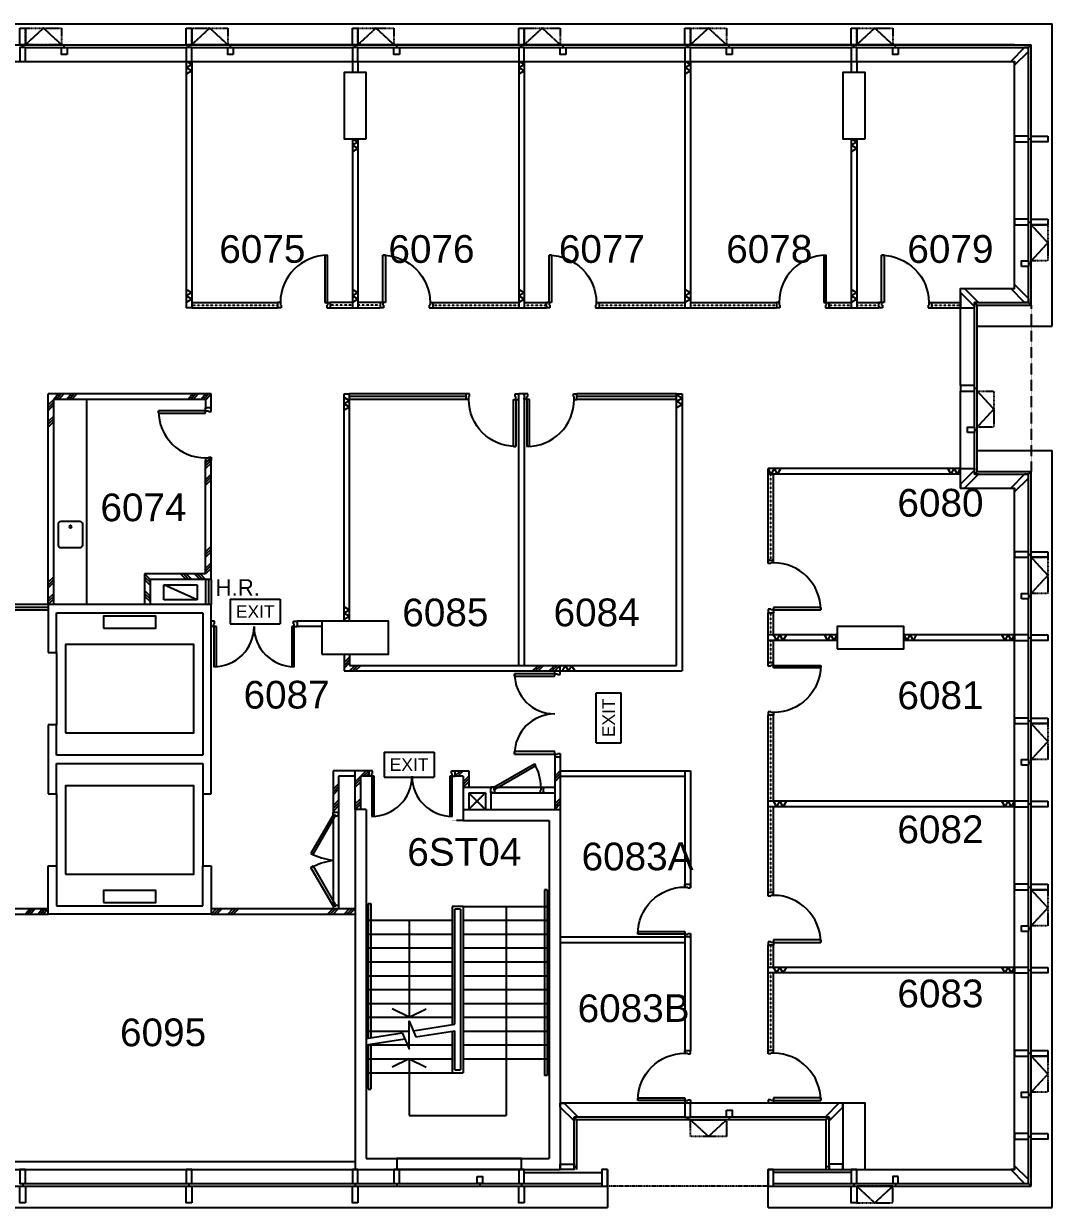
# Model space of a CAD drawing. Header units: millimetres. Extents: x 0 to 98691, y 3071 to 66337.
# Drawn here: x 80128 to 98691, y 3232 to 24592 of the extents above; entities that cross this region are included whole.
import ezdxf
from ezdxf.enums import TextEntityAlignment as Align

# ---------------------------------------------------------------- set-up
doc = ezdxf.new("R2010")
doc.units = ezdxf.units.MM
for name, pattern in [('CENTER', [50.8, 31.75, -6.35, 6.35, -6.35]), ('HIDDEN', [9.525, 6.35, -3.175]), ('HIDDEN2', [4.7625, 3.175, -1.5875]), ('HIDDENX2', [0.75, 0.5, -0.25])]:
    doc.linetypes.add(name, pattern=pattern)
doc.layers.get('Defpoints').update_dxf_attribs({"color": 8})
for name, color, linetype in [('DLN041_3', 8, 'Continuous'), ('DLN061__', 8, 'Continuous'), ('DLN210__', 8, 'Continuous'), ('DLN220__', 8, 'Continuous'), ('DLN228__', 8, 'Continuous'), ('DLN240_1', 8, 'Continuous'), ('DLN240__', 8, 'Continuous'), ('DLN280__', 8, 'Continuous'), ('DLN314__', 8, 'Continuous'), ('DLN315__', 8, 'Continuous'), ('DLN325__', 8, 'Continuous'), ('DLN580__', 8, 'Continuous'), ('DLN583__', 8, 'Continuous'), ('DLN661__', 8, 'Continuous'), ('DLN740__', 8, 'Continuous'), ('FITDOOR', 8, 'Continuous'), ('FURNITURE', 8, 'Continuous')]:
    doc.layers.add(name, color=color, linetype=linetype)
doc.styles.add('ROMANS', font='swissl.ttf')
doc.styles.add('SWIS721LT750', font='swissl.ttf')

# ---------------------------------------------------------------- blocks, each defined once
blk = doc.blocks.new('DR1CR2')
at = {"layer": 'FITDOOR'}
for p, q in [((-50, 0), (-50, -50)), ((-50, 0), (0, 0)), ((0, 0), (0, -25)), ((-62.5, -50), (-50, -50)), ((-62.5, -50), (-62.5, -100)), ((-62.5, -100), (0, -100)), ((-12, -25), (0, -25)), ((-12, -75), (0, -75)), ((0, -75), (0, -100))]:
    blk.add_line(p, q, dxfattribs=at)
blk = doc.blocks.new('DR1AD')
at = {"layer": 'FITDOOR'}
for p, q in [((-45, 1), (0, 1)), ((-45, 1), (-45, 0)), ((0, 0), (0, 1)), ((-45, 0), (0, 0))]:
    blk.add_line(p, q, dxfattribs=at)
blk = doc.blocks.new('DR1AM')
at = {"layer": 'FITDOOR'}
blk.add_arc((0, 0), 1, 90, 180, dxfattribs=at)
blk = doc.blocks.new('DR1CL2')
at = {"layer": 'FITDOOR'}
for p, q in [((50, 0), (0, 0)), ((0, 0), (0, -25)), ((50, 0), (50, -50)), ((12, -25), (0, -25)), ((0, -75), (0, -100)), ((12, -75), (0, -75)), ((62.5, -100), (0, -100)), ((62.5, -50), (50, -50)), ((62.5, -50), (62.5, -100))]:
    blk.add_line(p, q, dxfattribs=at)
blk = doc.blocks.new('DR1CD')
at = {"layer": 'FITDOOR'}
for p, q in [((0, 1), (45, 1)), ((0, 1), (0, 0)), ((45, 0), (45, 1)), ((0, 0), (45, 0))]:
    blk.add_line(p, q, dxfattribs=at)
blk = doc.blocks.new('DR2M')
at = {"layer": 'FITDOOR'}
for centre, start, end in [((0, 0), 0, 90), ((1, 0), 90, 180)]:
    blk.add_arc(centre, 0.5, start, end, dxfattribs=at)
blk = doc.blocks.new('FSHR-V01')
at = {"layer": 'DLN580__'}
for p, q in [((0, 0), (600, -273)), ((0, 0), (600, 0)), ((0, -273), (0, 0)), ((600, 0), (600, -273)), ((600, -273), (0, -273))]:
    blk.add_line(p, q, dxfattribs=at)
blk = doc.blocks.new('SANSS-V01')
at = {"layer": 'DLN740__'}
blk.add_lwpolyline([(192, 482), (-192, 482, 0.414214), (-240, 434), (-240, 98, 0.414214), (-192, 50), (192, 50, 0.414214), (240, 98), (240, 434, 0.414214)], format="xyb", close=True, dxfattribs=at)
blk.add_circle((-144, 266), 24, dxfattribs=at)
blk = doc.blocks.new('WINDOW-OPEN')
at = {"layer": 'DLN314__', "linetype": 'HIDDEN2', "ltscale": 0.05}
blk.add_lwpolyline([(650, 0), (0, 0), (0, 300), (650, 300)], close=True, dxfattribs=at)
blk.add_lwpolyline([(650, 0), (325, 300), (0, 0)], dxfattribs=at)
blk = doc.blocks.new('314-1')
at = {"layer": 'DLN314__'}
blk.add_line((-250, -250), (-300, -300), dxfattribs=at)
blk.add_lwpolyline([(71, 0), (0, 0), (0, 71), (-250, -179), (-250, -250), (-179, -250)], close=True, dxfattribs=at)
blk = doc.blocks.new('314')
at = {"layer": 'DLN314__'}
blk.add_line((600, -250), (600, -300), dxfattribs=at)
for points in [[(650, 0), (550, 0), (550, -250), (650, -250)], [(650, -600), (550, -600), (550, -300), (650, -300)]]:
    blk.add_lwpolyline(points, close=True, dxfattribs=at)
blk = doc.blocks.new('A$C0C2C65A8')
at = {"layer": 'DLN314__'}
blk.add_line((50, 0), (50, -50), dxfattribs=at)
blk.add_lwpolyline([(0, 125), (100, 125), (100, 0), (0, 0)], close=True, dxfattribs=at)
blk = doc.blocks.new('314-2')
at = {"layer": 'DLN314__'}
blk.add_line((-375, 199), (-312, 166), dxfattribs=at)
blk.add_lwpolyline([(-333, 234), (-312, 166), (-380, 145), (-68, -21), (0, 0), (-21, 68)], close=True, dxfattribs=at)
blk = doc.blocks.new('FSEX-V01')
at = {"layer": 'DLN580__'}
for p, q in [((0, 300), (0, 0)), ((0, 300), (600, 300)), ((600, 300), (600, 0)), ((0, 0), (600, 0))]:
    blk.add_line(p, q, dxfattribs=at)
at = {"layer": 'DLN580__', "style": 'ROMANS'}
blk.add_text('EXIT', height=150, dxfattribs=at).set_placement((300, 150), align=Align.MIDDLE)
blk = doc.blocks.new('b')
at = {"layer": 'DLN061__'}
for p, q in [((0, 0), (100, 100)), ((50, 0), (150, 100)), ((100, 0), (200, 100)), ((300, 0), (400, 100)), ((350, 0), (450, 100)), ((400, 0), (500, 100))]:
    blk.add_line(p, q, dxfattribs=at)

msp = doc.modelspace()

# ---------------------------------------------------------------- linework, layer by layer
at = {"layer": 'Defpoints'}
for p, q in [((88561, 10712), (88561, 10812)), ((89511, 10712), (89511, 10812))]:
    msp.add_line(p, q, dxfattribs=at)
at = {"layer": 'DLN061__'}
for p, q in [((83161, 23854), (83061, 23912)), ((83161, 23854), (83061, 23797)), ((83161, 23739), (83061, 23797)), ((83161, 23739), (83061, 23681)), ((89161, 23854), (89061, 23912)), ((89161, 23854), (89061, 23797)), ((89161, 23739), (89061, 23797)), ((89161, 23739), (89061, 23681)), ((92161, 23854), (92061, 23912)), ((92161, 23854), (92061, 23797)), ((92161, 23739), (92061, 23797)), ((92161, 23739), (92061, 23681)), ((86161, 22454), (86061, 22512)), ((86161, 22454), (86061, 22397)), ((95161, 22454), (95061, 22512)), ((95161, 22454), (95061, 22397)), ((86161, 22339), (86061, 22397)), ((86161, 22339), (86061, 22281)), ((95161, 22339), (95061, 22397)), ((95161, 22339), (95061, 22281)), ((83161, 19735), (83061, 19793)), ((83161, 19735), (83061, 19678)), ((83161, 19620), (83061, 19678)), ((86161, 19735), (86061, 19793)), ((86161, 19735), (86061, 19678)), ((86161, 19620), (86061, 19678)), ((89161, 19735), (89061, 19793)), ((89161, 19735), (89061, 19678)), ((89161, 19620), (89061, 19678)), ((92161, 19735), (92061, 19793)), ((92161, 19735), (92061, 19678)), ((92161, 19620), (92061, 19678)), ((95161, 19735), (95061, 19793)), ((95161, 19735), (95061, 19678)), ((95161, 19620), (95061, 19678)), ((83161, 19620), (83061, 19562)), ((86161, 19620), (86061, 19562)), ((89161, 19620), (89061, 19562)), ((92161, 19620), (92061, 19562)), ((95161, 19620), (95061, 19562)), ((80671, 17812), (80571, 17712)), ((80671, 17762), (80571, 17662)), ((80758, 17912), (80671, 17812)), ((80805, 17912), (80718, 17812)), ((80852, 17912), (80765, 17812)), ((80993, 17912), (80906, 17812)), ((81040, 17912), (80953, 17812)), ((81087, 17912), (81000, 17812)), ((83183, 17912), (83095, 17812)), ((83229, 17912), (83142, 17812)), ((83276, 17912), (83189, 17812)), ((83417, 17912), (83330, 17812)), ((83464, 17912), (83377, 17812)), ((83511, 17912), (83424, 17812)), ((86011, 17789), (85911, 17847)), ((86011, 17789), (85911, 17731)), ((86011, 17674), (85911, 17731)), ((92011, 17834), (91911, 17891)), ((92011, 17834), (91911, 17776)), ((92011, 17718), (91911, 17776)), ((80671, 17712), (80571, 17612)), ((86011, 17674), (85911, 17616)), ((92011, 17718), (91911, 17660)), ((80671, 17512), (80571, 17412)), ((80671, 17462), (80571, 17362)), ((80671, 17412), (80571, 17312)), ((83511, 16762), (83411, 16662)), ((83511, 16712), (83411, 16612)), ((83511, 16662), (83411, 16562)), ((83511, 16462), (83411, 16362)), ((93619, 16462), (93561, 16562)), ((93619, 16462), (93676, 16562)), ((93734, 16462), (93676, 16562)), ((93734, 16462), (93792, 16562)), ((96863, 16462), (96805, 16562)), ((96863, 16462), (96921, 16562)), ((96978, 16462), (96921, 16562)), ((96978, 16462), (97036, 16562)), ((83511, 16412), (83411, 16312)), ((83511, 16362), (83411, 16262)), ((83511, 15162), (83411, 15062)), ((83511, 15112), (83411, 15012)), ((83511, 15062), (83411, 14962)), ((83511, 14862), (83411, 14762)), ((83511, 14812), (83411, 14712)), ((83511, 14762), (83411, 14662)), ((80671, 14612), (80571, 14512)), ((80671, 14562), (80571, 14462)), ((82311, 14662), (82411, 14562)), ((82311, 14612), (82411, 14512)), ((82311, 14562), (82411, 14462)), ((82961, 14662), (83061, 14562)), ((83011, 14662), (83111, 14562)), ((83061, 14662), (83161, 14562)), ((83211, 14662), (83311, 14562)), ((83261, 14662), (83361, 14562)), ((83311, 14662), (83411, 14562)), ((80671, 14512), (80571, 14412)), ((80671, 14312), (80571, 14212)), ((82311, 14362), (82411, 14262)), ((82311, 14312), (82411, 14212)), ((80671, 14262), (80571, 14162)), ((80671, 14212), (80571, 14112)), ((82311, 14262), (82411, 14162)), ((86011, 14011), (85911, 14068)), ((86011, 14011), (85911, 13953)), ((86011, 13895), (85911, 13953)), ((86011, 13895), (85911, 13838)), ((93719, 13462), (93661, 13562)), ((93719, 13462), (93776, 13562)), ((93834, 13462), (93776, 13562)), ((93834, 13462), (93892, 13562)), ((94638, 13462), (94580, 13562)), ((94638, 13462), (94696, 13562)), ((94753, 13462), (94696, 13562)), ((94753, 13462), (94811, 13562)), ((96069, 13462), (96011, 13562)), ((96069, 13462), (96126, 13562)), ((96184, 13462), (96126, 13562)), ((96184, 13462), (96242, 13562)), ((97838, 13462), (97780, 13562)), ((97838, 13462), (97896, 13562)), ((97953, 13462), (97896, 13562)), ((97953, 13462), (98011, 13562)), ((86011, 13162), (85911, 13062)), ((86011, 13112), (85911, 13012)), ((86011, 13062), (85911, 12962)), ((86011, 12912), (86111, 13012)), ((86061, 12912), (86161, 13012)), ((86111, 12912), (86211, 13012)), ((89311, 12912), (89411, 13012)), ((89361, 12912), (89461, 13012)), ((89411, 12912), (89511, 13012)), ((89611, 12912), (89711, 13012)), ((89661, 12912), (89761, 13012)), ((89711, 12912), (89811, 13012)), ((89901, 13012), (89843, 12912)), ((89901, 13012), (89958, 12912)), ((90016, 13012), (89958, 12912)), ((90016, 13012), (90074, 12912)), ((86311, 11112), (86211, 11012)), ((86361, 11112), (86261, 11012)), ((87911, 11012), (88011, 11112)), ((87961, 11012), (88061, 11112)), ((89711, 11012), (89811, 11112)), ((86111, 10912), (86211, 11012)), ((86111, 10862), (86211, 10962)), ((86111, 10812), (86211, 10912)), ((86361, 11062), (86311, 11012)), ((88061, 10912), (88161, 11012)), ((88061, 10862), (88161, 10962)), ((88061, 10812), (88161, 10912)), ((89711, 10962), (89811, 11062)), ((89711, 10912), (89811, 11012)), ((86111, 10512), (86211, 10612)), ((86111, 10462), (86211, 10562)), ((86111, 10412), (86211, 10512)), ((89711, 10512), (89811, 10612)), ((89711, 10462), (89811, 10562)), ((89711, 10412), (89811, 10512)), ((93719, 10462), (93661, 10562)), ((93719, 10462), (93776, 10562)), ((93834, 10462), (93776, 10562)), ((93834, 10462), (93892, 10562)), ((97838, 10462), (97780, 10562)), ((97838, 10462), (97896, 10562)), ((97953, 10462), (97896, 10562)), ((97953, 10462), (98011, 10562)), ((80243, 8622), (80155, 8522)), ((80289, 8622), (80202, 8522)), ((80336, 8622), (80249, 8522)), ((80477, 8622), (80390, 8522)), ((80524, 8622), (80437, 8522)), ((80571, 8622), (80484, 8522)), ((83511, 8522), (83611, 8622)), ((83561, 8522), (83661, 8622)), ((83611, 8522), (83711, 8622)), ((83811, 8522), (83911, 8622)), ((83861, 8522), (83961, 8622)), ((83911, 8522), (84011, 8622)), ((85611, 8522), (85711, 8622)), ((85661, 8522), (85761, 8622)), ((85711, 8522), (85811, 8622)), ((85911, 8522), (86011, 8622)), ((85961, 8522), (86061, 8622)), ((86011, 8522), (86111, 8622)), ((93719, 7462), (93661, 7562)), ((93719, 7462), (93776, 7562)), ((93834, 7462), (93776, 7562)), ((93834, 7462), (93892, 7562)), ((97838, 7462), (97780, 7562)), ((97838, 7462), (97896, 7562)), ((97953, 7462), (97896, 7562)), ((97953, 7462), (98011, 7562))]:
    msp.add_line(p, q, dxfattribs=at)
at = {"layer": 'DLN210__'}
for p, q in [((59611, 24592), (98691, 24592)), ((98691, 19132), (98691, 24592)), ((59330, 24212), (98311, 24212)), ((80161, 24162), (80811, 24162)), ((80911, 24162), (81561, 24162)), ((81561, 24162), (83061, 24162)), ((98011, 24212), (83161, 24212)), ((83161, 24162), (83811, 24162)), ((83911, 24162), (84561, 24162)), ((84561, 24162), (86061, 24162)), ((86161, 24162), (86811, 24162)), ((86911, 24162), (87561, 24162)), ((87561, 24162), (89061, 24162)), ((89161, 24162), (89811, 24162)), ((89911, 24162), (90561, 24162)), ((90561, 24162), (92061, 24162)), ((92161, 24162), (92811, 24162)), ((92911, 24162), (95061, 24162)), ((95161, 24162), (95811, 24162)), ((95911, 24162), (98261, 24162)), ((98261, 22562), (98261, 24162)), ((98311, 19512), (98311, 24212)), ((59108, 23912), (98011, 23912)), ((98011, 19812), (98011, 23912)), ((98261, 21062), (98261, 22462)), ((98261, 20312), (98261, 20962)), ((98261, 19562), (98261, 20212)), ((97036, 18062), (97036, 19812)), ((97036, 19812), (98011, 19812)), ((97286, 18062), (97286, 19562)), ((97286, 19562), (98261, 19562)), ((97336, 16512), (97336, 19512)), ((97336, 19512), (98311, 19512)), ((97336, 19132), (98691, 19132)), ((97036, 16212), (97036, 17962)), ((97286, 17312), (97286, 17962)), ((97286, 16462), (97286, 17212)), ((97336, 16892), (98691, 16892)), ((98691, 3232), (98691, 16892)), ((97286, 16462), (98261, 16462)), ((97336, 16512), (98311, 16512)), ((98261, 15062), (98261, 16462)), ((98311, 3612), (98311, 16512)), ((97036, 16212), (98011, 16212)), ((98011, 3912), (98011, 16212)), ((98261, 14312), (98261, 14962)), ((98261, 13562), (98261, 14212)), ((98261, 12062), (98261, 13462)), ((98261, 11312), (98261, 11962)), ((86361, 11112), (86111, 11112)), ((86361, 11012), (86361, 11112)), ((87911, 11112), (88161, 11112)), ((87911, 11112), (87911, 11012)), ((88161, 11112), (88161, 10812)), ((98261, 10562), (98261, 11212)), ((86111, 11012), (85811, 11012)), ((86361, 11012), (86211, 11012)), ((88061, 11012), (87911, 11012)), ((88061, 11012), (88061, 10812)), ((98261, 9062), (98261, 10462)), ((98261, 8312), (98261, 8962)), ((98261, 7562), (98261, 8212)), ((98261, 6062), (98261, 7462)), ((98261, 5312), (98261, 5962)), ((98261, 4562), (98261, 5212)), ((94911, 5112), (89811, 5112)), ((93661, 5112), (93561, 5112)), ((92061, 4862), (90061, 4862)), ((94611, 4812), (90111, 4812)), ((92811, 4862), (92161, 4862)), ((94661, 4862), (92911, 4862)), ((98261, 3662), (98261, 4462)), ((89111, 4112), (86861, 4112)), ((89111, 4112), (86861, 4112)), ((89111, 3912), (86861, 3912)), ((89111, 3912), (86861, 3912)), ((90661, 3912), (90661, 3612)), ((93561, 3612), (93561, 3912)), ((93561, 3912), (98011, 3912)), ((80161, 3662), (83061, 3662)), ((83161, 3662), (86061, 3662)), ((86161, 3662), (89061, 3662)), ((86161, 3662), (89061, 3662)), ((89161, 3662), (90561, 3662)), ((93661, 3662), (95061, 3662)), ((95161, 3662), (98261, 3662)), ((66561, 3612), (90661, 3612)), ((90661, 3612), (90661, 3232)), ((93561, 3612), (98311, 3612)), ((93561, 3232), (93561, 3612)), ((66561, 3232), (90661, 3232)), ((93561, 3232), (98691, 3232))]:
    msp.add_line(p, q, dxfattribs=at)
at = {"layer": 'DLN210__', "linetype": 'HIDDENX2'}
msp.add_line((98311, 19512), (98311, 16512), dxfattribs=at)
at = {"layer": 'DLN210__', "linetype": 'HIDDEN2', "ltscale": 0.3}
msp.add_line((93561, 3612), (90661, 3612), dxfattribs=at)
at = {"layer": 'DLN220__'}
for p, q in [((83061, 23912), (83061, 19462)), ((83161, 23912), (83161, 19462)), ((86061, 23912), (86061, 23712)), ((86161, 23912), (86161, 23712)), ((89061, 23912), (89061, 19462)), ((89161, 23912), (89161, 19462)), ((92061, 23912), (92061, 19462)), ((92161, 23912), (92161, 19462)), ((95061, 23912), (95061, 23712)), ((95161, 23912), (95161, 23712)), ((86061, 22512), (86061, 19462)), ((86161, 22512), (86161, 19462)), ((95061, 22512), (95061, 19462)), ((95161, 22512), (95161, 19462)), ((83161, 19462), (83061, 19462)), ((86061, 19462), (86161, 19462)), ((89061, 19462), (89161, 19462)), ((92061, 19462), (92161, 19462)), ((95061, 19462), (95161, 19462)), ((95061, 19462), (95161, 19462)), ((80571, 14112), (80571, 17912)), ((83511, 17912), (80571, 17912)), ((83411, 17812), (80671, 17812)), ((80671, 14112), (80671, 17812)), ((83411, 17812), (83411, 17658)), ((83511, 17658), (83511, 17912)), ((85911, 13812), (85911, 17912)), ((85911, 17912), (86011, 17912)), ((88111, 17912), (86011, 17912)), ((86011, 13812), (86011, 17912)), ((88111, 17862), (86011, 17862)), ((88111, 17812), (86011, 17812)), ((88111, 17812), (88111, 17912)), ((89161, 17912), (89061, 17912)), ((89061, 13012), (89061, 17912)), ((89161, 17912), (89161, 13012)), ((90111, 17812), (90111, 17912)), ((91911, 17912), (90111, 17912)), ((91911, 17862), (90111, 17862)), ((91911, 17812), (90111, 17812)), ((91911, 13012), (91911, 17912)), ((91911, 17912), (92011, 17912)), ((92011, 17912), (92011, 12912)), ((83511, 17658), (83411, 17658)), ((83411, 14662), (83411, 16708)), ((83411, 16708), (83511, 16708)), ((83511, 14562), (83511, 16708)), ((93561, 16462), (93561, 16562)), ((97036, 16562), (93561, 16562)), ((97036, 16462), (93561, 16462)), ((83411, 14662), (82311, 14662)), ((82311, 14662), (82311, 14112)), ((82411, 14562), (82411, 14112)), ((83511, 14562), (82411, 14562)), ((83411, 14562), (83411, 14112)), ((83461, 14562), (83461, 14112)), ((83511, 14562), (83511, 14112)), ((80571, 14112), (79311, 14112)), ((80571, 14112), (80571, 13242)), ((83511, 14112), (80571, 14112)), ((83511, 14112), (80571, 14112)), ((83511, 14112), (80571, 14112)), ((83511, 10692), (83511, 14112)), ((79311, 14062), (80571, 14062)), ((79311, 14012), (80571, 14012)), ((80721, 13242), (80721, 13962)), ((80721, 13962), (83361, 13962)), ((83361, 13962), (83361, 11392)), ((83511, 13712), (83511, 13812)), ((85511, 13812), (85061, 13812)), ((85061, 13812), (85061, 13712)), ((85511, 13712), (85061, 13712)), ((93561, 13462), (93561, 13562)), ((94811, 13562), (93561, 13562)), ((94811, 13462), (93561, 13462)), ((98011, 13562), (96011, 13562)), ((98011, 13462), (96011, 13462)), ((80571, 13242), (80721, 13242)), ((80721, 13242), (80721, 11942)), ((85911, 13212), (85911, 12912)), ((86011, 13212), (86011, 13012)), ((85911, 12912), (89811, 12912)), ((86011, 13012), (89811, 13012)), ((89811, 12912), (89811, 13012)), ((89811, 13012), (91911, 13012)), ((89811, 12912), (89811, 12912)), ((89811, 12912), (92011, 12912)), ((80721, 11942), (80571, 11942)), ((80571, 11942), (80571, 10692)), ((80721, 11392), (80721, 11942)), ((83361, 11392), (80721, 11392)), ((89711, 11362), (89711, 10412)), ((89711, 11362), (89811, 11362)), ((89811, 11362), (89811, 10412)), ((80721, 10692), (80721, 11242)), ((80721, 11242), (83361, 11242)), ((83361, 11242), (83361, 10692)), ((86361, 11112), (85711, 11112)), ((85711, 11112), (85711, 10362)), ((85711, 11112), (85711, 10362)), ((86361, 11012), (86361, 11112)), ((87911, 11112), (88161, 11112)), ((87911, 11112), (87911, 11012)), ((88161, 11112), (88161, 10812)), ((89711, 11137), (89711, 10412)), ((89811, 11137), (89811, 10412)), ((86111, 11012), (85811, 11012)), ((85811, 11012), (85811, 10362)), ((85811, 11012), (85811, 10362)), ((86111, 10412), (86111, 11012)), ((86211, 10412), (86211, 11012)), ((86361, 11012), (86211, 11012)), ((88061, 11012), (87911, 11012)), ((88061, 11012), (88061, 10412)), ((80571, 10692), (80721, 10692)), ((80721, 10692), (80721, 9392)), ((83361, 10692), (83361, 9392)), ((83361, 10692), (83511, 10692)), ((88061, 10812), (89711, 10812)), ((88061, 10812), (88061, 10412)), ((88061, 10812), (89711, 10812)), ((88061, 10812), (88061, 10412)), ((88061, 10812), (88061, 10412)), ((88061, 10712), (88061, 10412)), ((88161, 10712), (88161, 10412)), ((88161, 10712), (88461, 10712)), ((88161, 10712), (88161, 10412)), ((88461, 10712), (88461, 10412)), ((88461, 10712), (88461, 10412)), ((88561, 10812), (89511, 10812)), ((88561, 10712), (89711, 10712)), ((88561, 10712), (88561, 10412)), ((88561, 10712), (89511, 10712)), ((98011, 10562), (93561, 10562)), ((93561, 10462), (93561, 10562)), ((85711, 10362), (85711, 8658)), ((85711, 10362), (85811, 10362)), ((85711, 10362), (85811, 10362)), ((85811, 10362), (85811, 8658)), ((98011, 10462), (93561, 10462)), ((80571, 9392), (80721, 9392)), ((80571, 8522), (80571, 9392)), ((80721, 9392), (80721, 8672)), ((83361, 9392), (83511, 9392)), ((83361, 8672), (83361, 9392)), ((83511, 9392), (83511, 8522)), ((80721, 8672), (83361, 8672)), ((83511, 8622), (86111, 8622)), ((85711, 8622), (85811, 8622)), ((85711, 8622), (85811, 8622)), ((83511, 8522), (80571, 8522)), ((83514, 8522), (86111, 8522)), ((93561, 7462), (93561, 7562)), ((98011, 7562), (93561, 7562)), ((98011, 7462), (93561, 7462)), ((77311, 4062), (86111, 4062)), ((77311, 3912), (86111, 3912))]:
    msp.add_line(p, q, dxfattribs=at)
at = {"layer": 'DLN220__', "linetype": 'CENTER', "ltscale": 0.03}
for p, q in [((88161, 10712), (88461, 10412)), ((88461, 10712), (88161, 10412)), ((88161, 10712), (88461, 10412)), ((88461, 10712), (88161, 10412))]:
    msp.add_line(p, q, dxfattribs=at)
at = {"layer": 'DLN220__', "linetype": 'ByBlock'}
for p, q in [((79311, 8622), (80571, 8622)), ((79311, 8522), (80571, 8522))]:
    msp.add_line(p, q, dxfattribs=at)
at = {"layer": 'DLN228__'}
for p, q in [((83161, 19562), (84711, 19562)), ((83161, 19462), (84711, 19462)), ((84711, 19562), (84711, 19462)), ((85661, 19562), (85661, 19462)), ((86061, 19562), (85661, 19562)), ((85661, 19462), (86561, 19462)), ((86561, 19562), (86161, 19562)), ((86561, 19562), (86561, 19462)), ((87511, 19562), (87511, 19462)), ((87511, 19562), (89061, 19562)), ((87511, 19462), (89061, 19462)), ((89161, 19562), (89561, 19562)), ((89161, 19462), (89561, 19462)), ((89561, 19462), (89561, 19562)), ((90511, 19562), (90511, 19462)), ((90511, 19562), (92061, 19562)), ((90511, 19462), (93711, 19462)), ((92161, 19562), (93711, 19562)), ((93711, 19562), (93711, 19462)), ((94661, 19562), (95061, 19562)), ((94661, 19462), (94661, 19562)), ((94661, 19462), (95061, 19462)), ((95161, 19562), (95561, 19562)), ((95161, 19462), (95561, 19462)), ((95561, 19462), (95561, 19562)), ((96511, 19562), (96511, 19462)), ((96511, 19562), (97036, 19562)), ((96511, 19462), (97036, 19462)), ((93561, 14912), (93561, 16462)), ((93661, 14912), (93661, 16462)), ((93561, 14912), (93661, 14912)), ((93561, 13962), (93661, 13962)), ((93561, 13562), (93561, 13962)), ((93661, 13562), (93661, 13962)), ((93561, 13062), (93561, 13462)), ((93661, 13062), (93661, 13462)), ((93561, 13062), (93661, 13062)), ((93661, 12112), (93561, 12112)), ((93561, 10562), (93561, 12112)), ((93661, 10562), (93661, 12112)), ((93561, 8912), (93561, 10462)), ((93661, 8912), (93661, 10462)), ((92061, 9062), (92161, 9062)), ((93661, 8912), (93561, 8912)), ((92161, 8112), (92061, 8112)), ((93661, 7962), (93561, 7962)), ((93661, 7962), (93561, 7962)), ((93561, 7562), (93561, 7962)), ((93661, 7562), (93661, 7962)), ((93561, 6062), (93561, 7462)), ((93661, 6062), (93661, 7462)), ((92061, 6062), (92161, 6062)), ((93661, 6062), (93561, 6062)), ((92161, 5112), (92061, 5112))]:
    msp.add_line(p, q, dxfattribs=at)
at = {"layer": 'DLN228__', "linetype": 'HIDDEN', "ltscale": 0.01}
for p, q in [((83161, 19512), (84711, 19512)), ((86061, 19512), (85661, 19512)), ((86561, 19512), (86161, 19512)), ((87511, 19512), (89061, 19512)), ((89161, 19512), (89561, 19512)), ((90511, 19512), (92061, 19512)), ((92161, 19512), (93711, 19512)), ((94661, 19512), (95061, 19512)), ((95161, 19512), (95561, 19512)), ((96511, 19512), (97036, 19512)), ((93611, 14912), (93611, 16462)), ((93611, 13562), (93611, 13962)), ((93611, 13062), (93611, 13462)), ((93611, 10562), (93611, 12112)), ((93611, 8912), (93611, 10462)), ((93611, 7562), (93611, 7962)), ((93611, 6062), (93611, 7462))]:
    msp.add_line(p, q, dxfattribs=at)
at = {"layer": 'DLN240_1', "linetype": 'HIDDENX2'}
for p, q in [((87561, 3912), (87361, 3912)), ((87561, 3912), (87361, 3912)), ((88061, 3912), (87861, 3912)), ((88061, 3912), (87861, 3912))]:
    msp.add_line(p, q, dxfattribs=at)
at = {"layer": 'DLN240__', "linetype": 'HIDDENX2'}
msp.add_line((88061, 10212), (87861, 10212), dxfattribs=at)
msp.add_line((88061, 10212), (87861, 10212), dxfattribs=at)
at = {"layer": 'DLN240__'}
for p, q in [((89526, 8962), (89526, 5612)), ((89576, 8962), (89526, 8962)), ((89526, 8962), (89526, 5612)), ((89576, 8962), (89526, 8962)), ((89576, 8962), (89576, 5612)), ((89576, 8962), (89576, 5612)), ((86346, 8712), (86346, 6284)), ((86346, 8712), (86396, 8712)), ((86346, 8712), (86346, 6284)), ((86346, 8712), (86396, 8712)), ((86346, 8712), (86346, 6284)), ((86346, 8712), (86396, 8712)), ((86346, 8712), (86346, 6284)), ((86346, 8712), (86396, 8712)), ((86396, 8712), (86396, 6292)), ((86396, 8712), (86396, 6292)), ((86396, 8712), (86396, 6292)), ((86396, 8712), (86396, 6292)), ((87861, 8662), (87861, 6528)), ((88061, 8662), (87861, 8662)), ((87861, 8662), (87861, 6528)), ((88061, 8662), (87861, 8662)), ((88011, 8612), (87911, 8612)), ((87911, 6536), (87911, 8612)), ((88011, 8612), (87911, 8612)), ((87911, 6536), (87911, 8612)), ((88011, 8612), (88011, 5712)), ((88011, 8612), (88011, 5712)), ((88061, 8662), (88061, 5662)), ((88061, 8662), (89611, 8662)), ((88061, 8662), (88061, 5662)), ((88061, 8662), (89611, 8662)), ((88836, 8662), (88836, 4887)), ((88836, 8662), (88836, 4887)), ((86311, 8412), (87861, 8412)), ((86311, 8412), (87861, 8412)), ((87086, 8412), (87086, 6662)), ((87086, 8412), (87086, 6662)), ((88061, 8412), (89611, 8412)), ((88061, 8412), (89611, 8412)), ((86311, 8162), (87861, 8162)), ((86311, 8162), (87861, 8162)), ((88061, 8162), (89611, 8162)), ((88061, 8162), (89611, 8162)), ((86311, 7912), (87861, 7912)), ((86311, 7912), (87861, 7912)), ((88061, 7912), (89611, 7912)), ((88061, 7912), (89611, 7912)), ((86311, 7662), (87861, 7662)), ((86311, 7662), (87861, 7662)), ((88061, 7662), (89611, 7662)), ((88061, 7662), (89611, 7662)), ((86311, 7412), (87861, 7412)), ((86311, 7412), (87861, 7412)), ((88061, 7412), (89611, 7412)), ((88061, 7412), (89611, 7412)), ((86311, 7162), (87861, 7162)), ((86311, 7162), (87861, 7162)), ((88061, 7162), (89611, 7162)), ((88061, 7162), (89611, 7162)), ((86311, 6912), (87861, 6912)), ((86311, 6912), (87861, 6912)), ((88061, 6912), (89611, 6912)), ((88061, 6912), (89611, 6912)), ((86311, 6662), (87861, 6662)), ((86311, 6662), (87861, 6662)), ((87086, 6662), (86781, 6815)), ((87086, 6662), (86781, 6815)), ((87086, 6662), (87391, 6815)), ((87086, 6662), (87391, 6815)), ((88061, 6662), (89611, 6662)), ((88061, 6662), (89611, 6662)), ((86311, 6412), (87086, 6412)), ((86311, 6412), (87086, 6412)), ((87158, 6415), (87911, 6536)), ((87158, 6415), (87911, 6536)), ((87203, 6306), (87911, 6420)), ((87203, 6306), (87911, 6420)), ((87861, 6412), (87861, 5662)), ((87861, 6412), (87861, 5662)), ((87911, 5712), (87911, 6420)), ((87911, 5712), (87911, 6420)), ((88061, 6412), (89611, 6412)), ((88061, 6412), (89611, 6412)), ((86311, 6278), (86959, 6383)), ((86311, 6278), (86959, 6383)), ((86311, 6162), (87006, 6274)), ((86311, 6162), (87006, 6274)), ((86311, 6162), (87861, 6162)), ((86311, 6162), (87861, 6162)), ((86346, 6168), (86346, 5362)), ((86346, 6168), (86346, 5362)), ((86396, 6176), (86396, 5362)), ((86396, 6176), (86396, 5362)), ((88061, 6162), (89611, 6162)), ((88061, 6162), (89611, 6162)), ((86311, 5912), (87861, 5912)), ((86311, 5912), (87861, 5912)), ((87086, 5912), (86781, 5760)), ((87086, 5912), (86781, 5760)), ((87086, 5912), (87086, 4887)), ((87086, 5912), (87391, 5760)), ((87086, 5912), (87086, 4887)), ((87086, 5912), (87391, 5760)), ((88061, 5912), (89611, 5912)), ((88061, 5912), (89611, 5912)), ((86311, 5662), (87861, 5662)), ((86311, 5662), (87861, 5662)), ((87861, 5662), (88061, 5662)), ((87861, 5662), (88061, 5662)), ((87911, 5712), (88011, 5712)), ((87911, 5712), (88011, 5712)), ((89576, 5612), (89526, 5612)), ((89576, 5612), (89526, 5612)), ((86346, 5362), (86396, 5362)), ((86346, 5362), (86396, 5362)), ((87086, 4887), (88836, 4887)), ((87086, 4887), (88836, 4887))]:
    msp.add_line(p, q, dxfattribs=at)
msp.add_lwpolyline([(86959, 6383), (87086, 6093), (87086, 6590), (87203, 6306)], dxfattribs=at)
msp.add_lwpolyline([(86959, 6383), (87086, 6093), (87086, 6590), (87203, 6306)], dxfattribs=at)
at = {"layer": 'DLN280__'}
for p, q in [((86111, 10412), (86111, 3912)), ((86311, 10412), (86111, 10412)), ((86111, 10412), (86111, 3912)), ((86311, 10412), (86111, 10412)), ((86311, 10412), (86311, 4112)), ((86311, 10412), (86311, 4112)), ((88061, 10412), (89811, 10412)), ((88061, 10412), (88061, 10212)), ((88061, 10412), (89811, 10412)), ((88061, 10412), (88061, 10212)), ((89811, 10412), (89811, 3912)), ((89811, 10412), (89811, 3912)), ((88061, 10212), (89611, 10212)), ((88061, 10212), (89611, 10212)), ((89611, 10212), (89611, 4112)), ((89611, 10212), (89611, 4112)), ((86311, 4112), (89611, 4112)), ((86311, 4112), (86861, 4112)), ((86861, 4112), (86861, 3912)), ((86861, 4112), (86861, 3912)), ((89111, 3912), (89111, 4112)), ((89111, 3912), (89111, 4112)), ((89111, 4112), (89611, 4112)), ((86111, 3912), (89811, 3912)), ((86111, 3912), (89811, 3912)), ((86111, 3912), (86861, 3912)), ((88061, 3912), (87861, 3912)), ((89111, 3912), (89811, 3912))]:
    msp.add_line(p, q, dxfattribs=at)
for points in [[(86311, 22512), (86311, 23712), (85911, 23712), (85911, 22512)], [(95311, 22512), (95311, 23712), (94911, 23712), (94911, 22512)], [(85511, 13212), (86711, 13212), (86711, 13812), (85511, 13812)], [(85511, 13212), (86711, 13212), (86711, 13812), (85511, 13812)], [(94811, 13312), (96011, 13312), (96011, 13712), (94811, 13712)], [(95311, 3912), (95311, 5112), (94911, 5112), (94911, 3912)]]:
    msp.add_lwpolyline(points, close=True, dxfattribs=at)
at = {"layer": 'DLN314__'}
for p, q in [((97286, 18012), (97336, 18012)), ((90061, 3912), (90061, 4862)), ((90061, 3912), (90061, 4862)), ((90111, 3912), (90111, 4812)), ((90111, 3912), (90111, 4812)), ((92111, 4862), (92111, 4812)), ((94611, 3912), (94611, 4812)), ((94661, 3912), (94661, 4862)), ((89161, 3862), (90561, 3862)), ((90061, 3962), (90111, 3962)), ((90061, 3962), (90111, 3962)), ((95061, 3862), (93661, 3862)), ((94661, 3962), (94611, 3962)), ((86861, 3662), (86861, 3612)), ((86861, 3662), (86861, 3612))]:
    msp.add_line(p, q, dxfattribs=at)
for points in [[(97036, 19462), (97286, 19462), (97286, 19491), (97036, 19741), (97036, 19462)], [(97036, 16562), (97286, 16562), (97286, 16533), (97036, 16283), (97036, 16562)]]:
    msp.add_lwpolyline(points, dxfattribs=at)
for points in [[(97036, 18062), (97036, 17962), (97286, 17962), (97286, 18062)], [(92161, 5112), (92061, 5112), (92061, 4862), (92161, 4862)], [(86911, 3912), (86811, 3912), (86811, 3662), (86911, 3662)], [(86911, 3912), (86811, 3912), (86811, 3662), (86911, 3662)], [(89811, 3912), (89811, 4012), (90061, 4012), (90061, 3912)], [(89811, 3912), (89811, 4012), (90061, 4012), (90061, 3912)], [(90661, 3912), (90561, 3912), (90561, 3612), (90661, 3612)], [(93661, 3912), (93561, 3912), (93561, 3612), (93661, 3612)], [(94911, 3912), (94911, 4012), (94661, 4012), (94661, 3912)]]:
    msp.add_lwpolyline(points, close=True, dxfattribs=at)
at = {"layer": 'DLN315__'}
for p, q in [((86111, 10412), (86111, 11112)), ((86211, 10412), (86211, 11012))]:
    msp.add_line(p, q, dxfattribs=at)
at = {"layer": 'DLN325__'}
msp.add_arc((88611, 10812), 850, 360, 30, dxfattribs=at)
msp.add_ellipse((85811, 10305), major_axis=(935, -7), ratio=0.868633, start_param=4.154982, end_param=4.611884, dxfattribs=at)
at = {"layer": 'DLN325__', "extrusion": (0, 0, -1)}
msp.add_ellipse((85811, 8679), major_axis=(1030, 236), ratio=0.778095, start_param=4.390204, end_param=4.792747, dxfattribs=at)
at = {"layer": 'DLN661__'}
for points in [[(81566, 13683), (82516, 13683), (82516, 13903), (81566, 13903)], [(80882, 11795), (83200, 11795), (83200, 13389), (80882, 13389)], [(80882, 9245), (83200, 9245), (83200, 10839), (80882, 10839)], [(81566, 8731), (82516, 8731), (82516, 8951), (81566, 8951)]]:
    msp.add_lwpolyline(points, close=True, dxfattribs=at)
at = {"layer": 'DLN740__'}
msp.add_line((81271, 14112), (81271, 17812), dxfattribs=at)
at = {"layer": 'FITDOOR'}
for p, q in [((85711, 10312), (85311, 9619)), ((85350, 9597), (85750, 10290)), ((85750, 10290), (85711, 10312)), ((85350, 9597), (85311, 9619)), ((85350, 9388), (85311, 9365)), ((85711, 8672), (85311, 9365)), ((85350, 9388), (85750, 8695)), ((85750, 8695), (85711, 8672))]:
    msp.add_line(p, q, dxfattribs=at)
at = {"layer": 'FURNITURE', "ltscale": 10}
for points in [[(89811, 11112), (92161, 11112)], [(92061, 11112), (92061, 9012)], [(92161, 11112), (92161, 9000)], [(89811, 11012), (92061, 11012)], [(92061, 8162), (92061, 6012)], [(92161, 8175), (92161, 6062)], [(89811, 8112), (92061, 8112)], [(89811, 8012), (92061, 8012)]]:
    msp.add_lwpolyline(points, dxfattribs=at)

# ---------------------------------------------------------------- block references
at = {"layer": 'DLN061__', "xscale": -1, "rotation": 89.99999999974229}
msp.add_blockref('b', (85811, 10877), dxfattribs=at)
at = {"layer": 'DLN220__', "xscale": -1, "rotation": 180}
for name, p in [('DR1CL2', (88111, 17812)), ('DR1CR2', (89061, 17812))]:
    msp.add_blockref(name, p, dxfattribs=at)
at = {"layer": 'DLN220__', "rotation": 180}
for name, p in [('DR1CR2', (89161, 17812)), ('DR1CL2', (90111, 17812))]:
    msp.add_blockref(name, p, dxfattribs=at)
at = {"layer": 'DLN314__'}
for name, p, rotation in [('314', (80711, 23912), 180), ('314', (83711, 23912), 180), ('314', (86711, 23912), 180), ('314', (89711, 23912), 180), ('314', (92711, 23912), 180), ('314', (95711, 23912), 180), ('A$C0C2C65A8', (80911, 24162), 180), ('A$C0C2C65A8', (83911, 24162), 180), ('A$C0C2C65A8', (86911, 24162), 180), ('A$C0C2C65A8', (89911, 24162), 180), ('A$C0C2C65A8', (92911, 24162), 180), ('A$C0C2C65A8', (95911, 24162), 180), ('314-1', (98011, 23912), 179.9999999503911), ('314', (98011, 21912), 90), ('314', (98011, 20412), 90), ('WINDOW-OPEN', (98311, 20962), 270), ('A$C0C2C65A8', (98261, 20212), 90), ('WINDOW-OPEN', (97336, 17962), 270), ('A$C0C2C65A8', (97286, 17212), 90), ('314-2', (97036, 16212), 252.9999999939263), ('314-1', (98011, 16212), 179.9999999503911), ('314', (98011, 14412), 90), ('WINDOW-OPEN', (98311, 14962), 270), ('A$C0C2C65A8', (98261, 14212), 90), ('314', (98011, 12912), 90), ('314', (98011, 11412), 90), ('WINDOW-OPEN', (98311, 11962), 270), ('A$C0C2C65A8', (98261, 11212), 90), ('314', (98011, 9912), 90), ('314', (98011, 8412), 90), ('WINDOW-OPEN', (98311, 8962), 270), ('A$C0C2C65A8', (98261, 8212), 90), ('314', (98011, 6912), 90), ('314', (98011, 5412), 90), ('WINDOW-OPEN', (98311, 5962), 270), ('314-2', (94911, 5112), 72.99999999392642), ('A$C0C2C65A8', (98261, 5212), 90), ('WINDOW-OPEN', (92811, 4812), 180), ('314', (98011, 3912), 90), ('314-1', (98011, 3912), 90)]:
    msp.add_blockref(name, p, dxfattribs=dict(at, rotation=rotation))
for name, p in [('WINDOW-OPEN', (80161, 24212)), ('WINDOW-OPEN', (83161, 24212)), ('WINDOW-OPEN', (86161, 24212)), ('WINDOW-OPEN', (89161, 24212)), ('WINDOW-OPEN', (92161, 24212)), ('WINDOW-OPEN', (95161, 24212)), ('A$C0C2C65A8', (92811, 4862)), ('314', (79511, 3912)), ('314', (82511, 3912)), ('314', (85511, 3912)), ('314', (85511, 3912)), ('314', (88511, 3912)), ('314', (88511, 3912)), ('314', (94511, 3912)), ('A$C0C2C65A8', (88311, 3662)), ('A$C0C2C65A8', (88311, 3662))]:
    msp.add_blockref(name, p, dxfattribs=at)
at = {"layer": 'DLN314__', "xscale": -1}
for name, p, rotation in [('314-2', (97036, 19812), 287.0000000060737), ('314-1', (98011, 19812), 4.960895694239299e-08), ('314-2', (89811, 5112), 287.0000000060736), ('314-2', (89811, 5112), 287.0000000061451), ('WINDOW-OPEN', (95161, 3612), 180)]:
    msp.add_blockref(name, p, dxfattribs=dict(at, rotation=rotation))
msp.add_blockref('A$C0C2C65A8', (95911, 3662), dxfattribs=at)
at = {"layer": 'DLN315__', "rotation": 180}
for name, p in [('DR1CR2', (86361, 11012)), ('DR1CL2', (87911, 11012))]:
    msp.add_blockref(name, p, dxfattribs=at)
at = {"layer": 'DLN315__', "xscale": 1450, "yscale": 1450, "zscale": 1450, "rotation": 180}
msp.add_blockref('DR2M', (87861, 11012), dxfattribs=at)
at = {"layer": 'DLN315__', "yscale": 725, "rotation": 180}
for name, p in [('DR1AD', (86411, 11012)), ('DR1CD', (87861, 11012))]:
    msp.add_blockref(name, p, dxfattribs=at)
at = {"layer": 'DLN325__', "yscale": 850, "zscale": 850}
for p, xscale in [((85611, 19562), 850), ((86611, 19562), -850), ((89611, 19562), -850), ((94611, 19562), 850), ((95611, 19562), -850)]:
    msp.add_blockref('DR1AM', p, dxfattribs=dict(at, xscale=xscale))
at = {"layer": 'DLN325__', "yscale": 850}
for p in [(85611, 19562), (94611, 19562)]:
    msp.add_blockref('DR1AD', p, dxfattribs=at)
at = {"layer": 'DLN325__', "xscale": -1, "yscale": 850}
for p in [(86611, 19562), (89611, 19562), (95611, 19562)]:
    msp.add_blockref('DR1AD', p, dxfattribs=at)
at = {"layer": 'DLN325__'}
for name, p in [('DR1CL2', (84711, 19562)), ('DR1CR2', (85661, 19562)), ('DR1CL2', (93711, 19562)), ('DR1CR2', (94661, 19562))]:
    msp.add_blockref(name, p, dxfattribs=at)
at = {"layer": 'DLN325__', "xscale": -1}
for name, p in [('DR1CR2', (86561, 19562)), ('DR1CL2', (87511, 19562)), ('DR1CR2', (89561, 19562)), ('DR1CL2', (90511, 19562)), ('DR1CR2', (95561, 19562)), ('DR1CL2', (96511, 19562))]:
    msp.add_blockref(name, p, dxfattribs=at)
at = {"layer": 'DLN325__'}
for name, p, xscale, yscale, zscale, rotation in [('DR1AM', (89011, 17812), -850, 850, 850, 180), ('DR1AM', (89211, 17812), 850, 850, 850, 180.0000000000078), ('DR1AM', (83411, 17608), 850, 850, 850, 90), ('DR1AM', (93661, 14012), 850, 850, 850, 270.0000000000078), ('DR2M', (85011, 13712), 1450, 1450, 1450, 180), ('DR2M', (89711, 11412), 1450, 1450, 1450, 90), ('DR1AM', (93661, 13012), -850, 850, 850, 269.9999999999922), ('DR2M', (87861, 11012), 1450, 1450, 1450, 180), ('DR1AM', (92061, 8162), -850, 850, 850, 90.00000000001177), ('DR1AM', (93661, 8012), 850, 850, 850, 270.0000000000078), ('DR1AM', (92061, 5162), -850, 850, 850, 90.00000000001177), ('DR1AM', (93661, 5162), 850, 850, 850, 269.9999999999961)]:
    msp.add_blockref(name, p, dxfattribs=dict(at, xscale=xscale, yscale=yscale, zscale=zscale, rotation=rotation))
at = {"layer": 'DLN325__', "xscale": -1, "yscale": 850}
for p, rotation in [((89011, 17812), 180), ((93661, 13012), 270), ((88611, 10812), 299.9999999997573), ((92061, 8162), 90), ((92061, 5162), 90)]:
    msp.add_blockref('DR1AD', p, dxfattribs=dict(at, rotation=rotation))
at = {"layer": 'DLN325__'}
for name, p, yscale, rotation in [('DR1AD', (89211, 17812), 850, 180), ('DR1AD', (83411, 17608), 850, 90), ('DR1AD', (93661, 14012), 850, 270), ('DR1AD', (83561, 13712), 725, 180), ('DR1CD', (85011, 13712), 725, 180), ('DR1AD', (89711, 12862), 725, 90), ('DR1CD', (89711, 11412), 725, 90), ('DR1AD', (86411, 11012), 725, 180), ('DR1CD', (87861, 11012), 725, 180), ('DR1AD', (93661, 8012), 850, 270), ('DR1AD', (93661, 5162), 850, 270)]:
    msp.add_blockref(name, p, dxfattribs=dict(at, yscale=yscale, rotation=rotation))
for name, p, rotation in [('DR1CR2', (83411, 17658), 90), ('DR1CL2', (83411, 16708), 90), ('DR1CL2', (93661, 14912), 270), ('DR1CR2', (93661, 13962), 270), ('DR1CR2', (83511, 13712), 180), ('DR1CL2', (85061, 13712), 180), ('DR1CR2', (89711, 12912), 90), ('DR1CL2', (89711, 11362), 90), ('DR1CR2', (86361, 11012), 180), ('DR1CL2', (87911, 11012), 180), ('DR1CR2', (85711, 10362), 89.9999999865938), ('DR1CL2', (93661, 8912), 270), ('DR1CR2', (93661, 7962), 270), ('DR1CL2', (93661, 6062), 270), ('DR1CR2', (93661, 5112), 270)]:
    msp.add_blockref(name, p, dxfattribs=dict(at, rotation=rotation))
at = {"layer": 'DLN325__', "xscale": -1}
for name, p, rotation in [('DR1CR2', (93661, 13062), 270), ('DR1CL2', (93661, 12112), 270), ('DR1CR2', (88561, 10812), 359.999999999747), ('DR1CL2', (89511, 10812), 359.999999999747), ('DR1CL2', (92061, 9062), 90), ('DR1CR2', (85711, 8622), 89.99999998659376), ('DR1CR2', (92061, 8112), 90), ('DR1CL2', (92061, 6062), 90), ('DR1CR2', (92061, 5112), 90)]:
    msp.add_blockref(name, p, dxfattribs=dict(at, rotation=rotation))
at = {"layer": 'DLN583__', "rotation": 180}
msp.add_blockref('FSHR-V01', (83257, 14194), dxfattribs=at)
at = {"layer": 'DLN583__', "xscale": 1.499999999998487, "yscale": 1.499999999998487, "zscale": 1.499999999998487}
for p in [(83857, 13759), (86633, 10996)]:
    msp.add_blockref('FSEX-V01', p, dxfattribs=at)
at = {"layer": 'DLN583__', "xscale": 1.499999999998487, "yscale": 1.499999999998487, "zscale": 1.499999999998487, "rotation": 90.00000000000024}
msp.add_blockref('FSEX-V01', (90909, 11615), dxfattribs=at)
at = {"layer": 'DLN740__', "xscale": -1, "rotation": 90}
msp.add_blockref('SANSS-V01', (81237, 15372), dxfattribs=at)

# ---------------------------------------------------------------- texts
at = {"layer": 'DLN041_3', "style": 'SWIS721LT750'}
for s, p in [('6075', (83659, 20274)), ('6076', (86711, 20274)), ('6077', (89787, 20274)), ('6078', (92807, 20274)), ('6079', (96076, 20274)), ('6074', (81514, 15612)), ('6080', (95896, 15695)), ('6085', (86962, 13716)), ('6084', (89691, 13716)), ('6087', (84097, 12231)), ('6081', (95896, 12220)), ('6082', (95896, 9801)), ('6ST04', (87052, 9394)), ('6083A', (90197, 9312)), ('6083', (95896, 6839)), ('6083B', (90126, 6573)), ('6095', (81868, 6138))]:
    msp.add_text(s, height=500, rotation=0.1534, dxfattribs=at).set_placement(p)
at = {"layer": 'DLN580__', "insert": (83590, 14267), "char_height": 300, "width": 2017.31, "attachment_point": 7, "rotation": 0.0324, "style": 'SWIS721LT750'}
msp.add_mtext('{\\fUnivers|b0|i0|c0|p34;H.R.}', dxfattribs=at)

doc.saveas('drawing.dxf')
